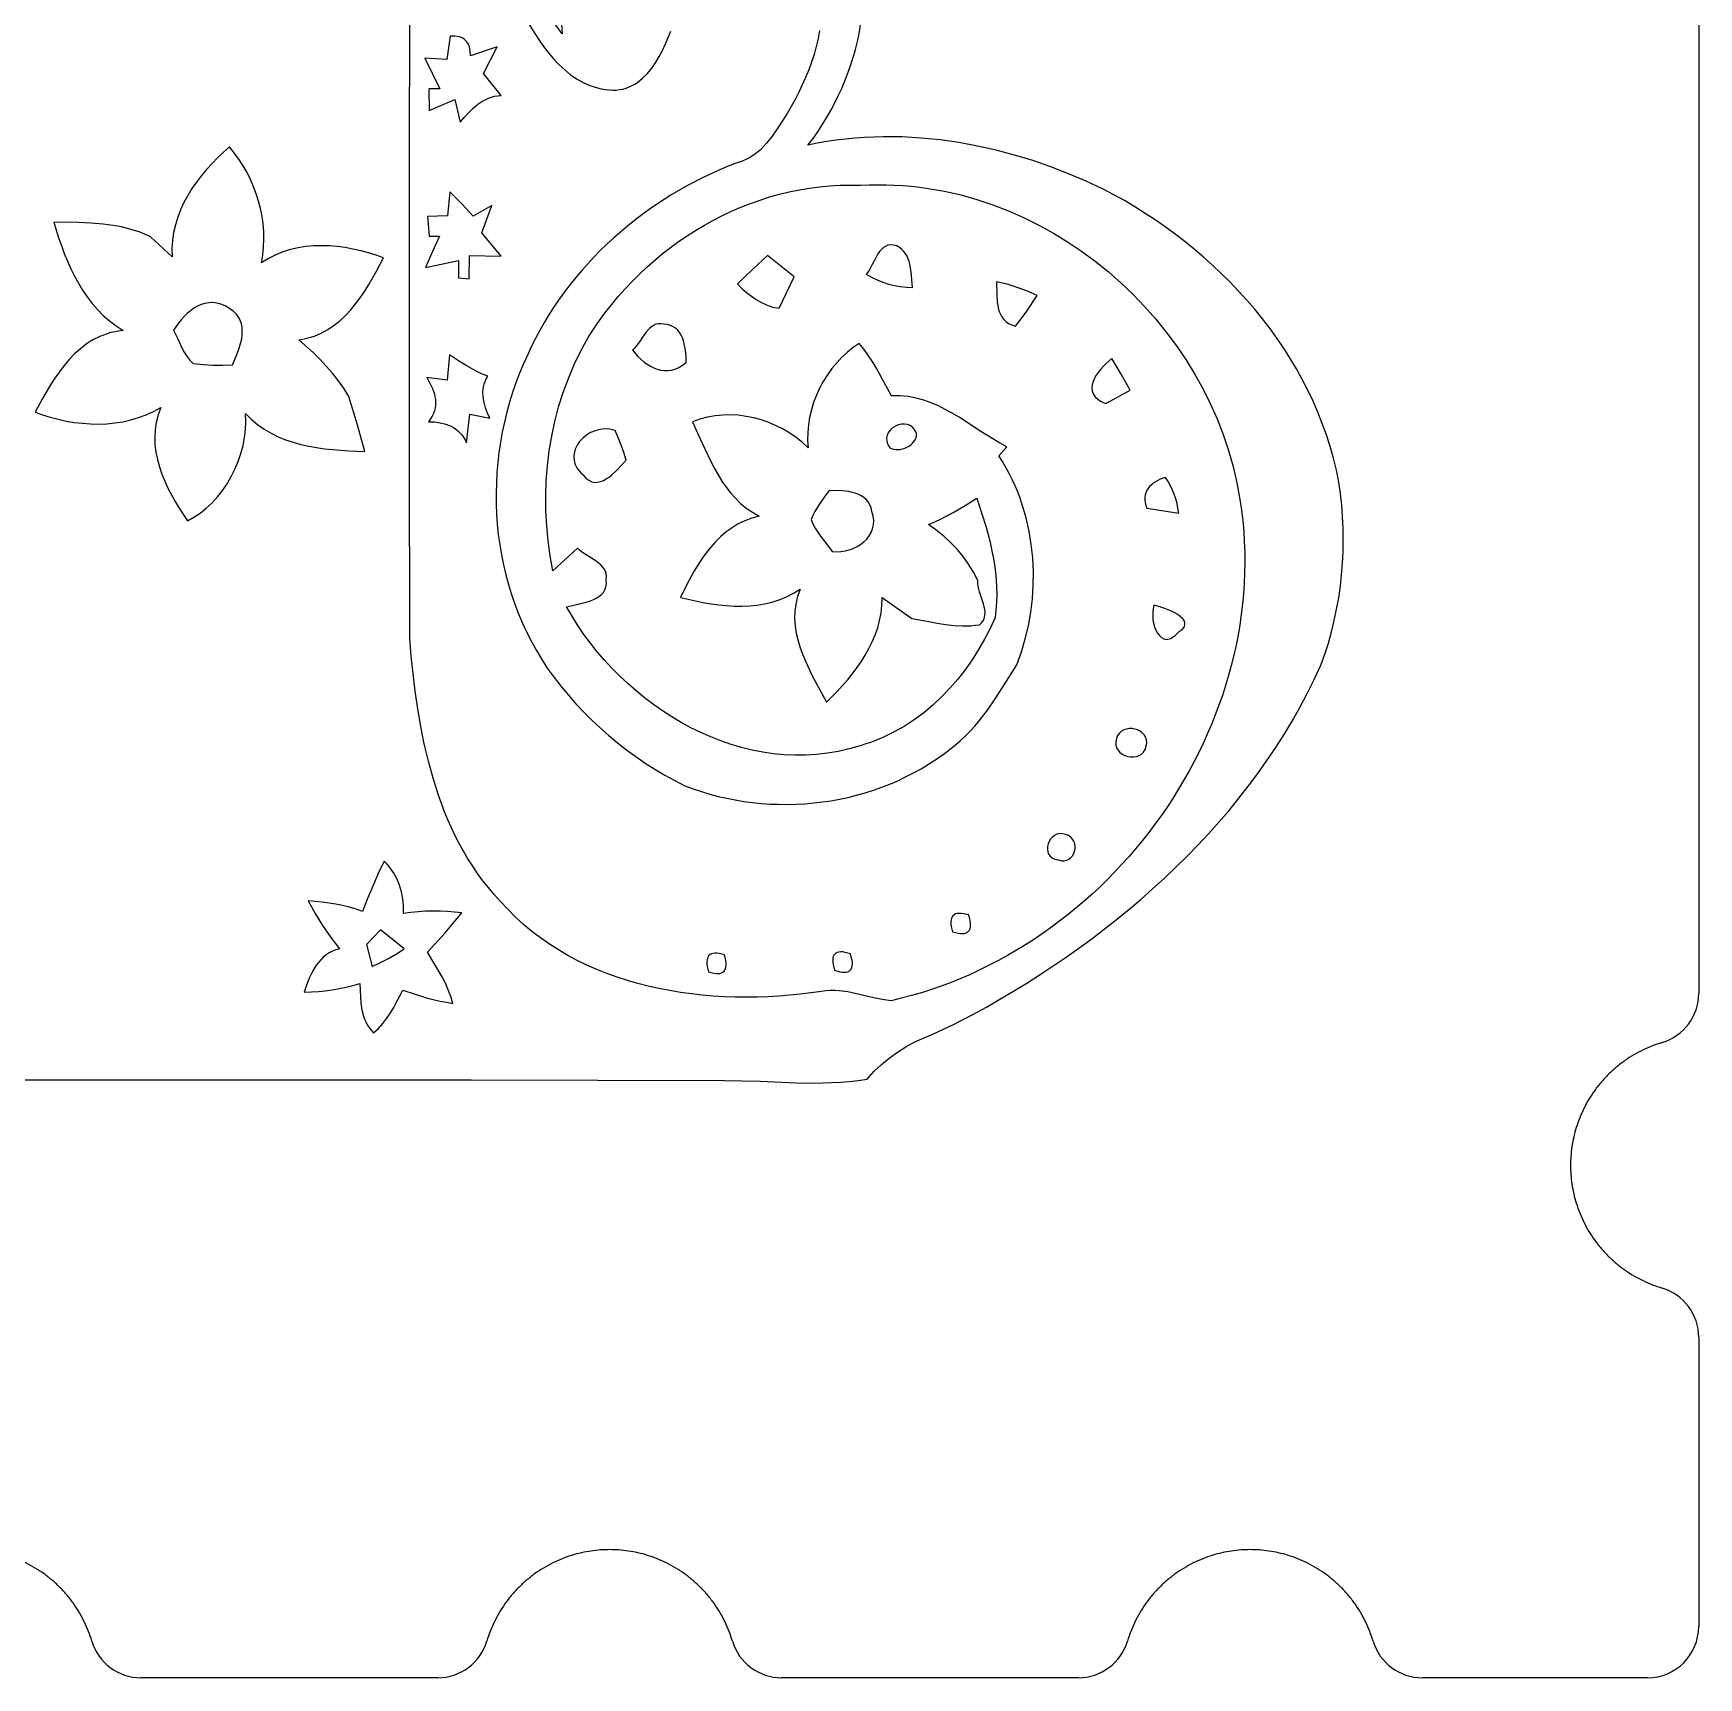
# Model space of a CAD drawing. Header units: inches. Extents: x 0.38 to 4.38, y 4.27 to 8.27.
# Drawn here: x 2.75 to 4.375, y 4.266 to 5.871 of the extents above; entities that cross this region are included whole.
import ezdxf

# ---------------------------------------------------------------- set-up
doc = ezdxf.new("R2010")
doc.units = ezdxf.units.IN
doc.header["$LTSCALE"] = 0.03937
doc.header["$MEASUREMENT"] = 0
doc.layers.add('Large', color=18, linetype='Continuous', true_color=0x000000)

msp = doc.modelspace()

# ---------------------------------------------------------------- linework, layer by layer
at = {"layer": 'Large'}
for p, q in [((3.089, 4.996, 0.22), (3.0752, 4.9819, 0.22)), ((3.1121, 4.9775, 0.22), (3.089, 4.996, 0.22)), ((3.0752, 4.9819, 0.22), (3.0808, 4.9603, 0.22)), ((3.0968, 4.9683, 0.22), (3.1045, 4.9728, 0.22)), ((3.1045, 4.9728, 0.22), (3.1121, 4.9775, 0.22)), ((3.0808, 4.9603, 0.22), (3.0889, 4.9641, 0.22)), ((3.0889, 4.9641, 0.22), (3.0968, 4.9683, 0.22))]:
    msp.add_line(p, q, dxfattribs=at)
for points in [[(3.5174, 5.8736), (3.5159, 5.8658), (3.514, 5.8581), (3.5119, 5.8504), (3.5094, 5.8429), (3.5067, 5.8354), (3.5037, 5.828), (3.5004, 5.8207), (3.497, 5.8135), (3.4934, 5.8064), (3.4856, 5.7926), (3.4761, 5.7778), (3.4711, 5.7705), (3.4656, 5.7637), (3.4627, 5.7605), (3.4596, 5.7574), (3.4564, 5.7546), (3.4529, 5.752), (3.4493, 5.7497), (3.4454, 5.7477), (3.4413, 5.746), (3.437, 5.7447), (3.4287, 5.7415), (3.4205, 5.738), (3.4044, 5.7306), (3.3886, 5.7224), (3.3732, 5.7136), (3.3583, 5.704), (3.351, 5.6989), (3.3438, 5.6937), (3.3367, 5.6883), (3.3298, 5.6827), (3.323, 5.677), (3.3163, 5.6711), (3.3098, 5.6651), (3.3034, 5.6589), (3.2972, 5.6526), (3.2912, 5.6461), (3.2853, 5.6395), (3.2796, 5.6327), (3.274, 5.6258), (3.2686, 5.6188), (3.2634, 5.6116), (3.2584, 5.6043), (3.2536, 5.5968), (3.249, 5.5892), (3.2446, 5.5816), (3.2404, 5.5737), (3.2364, 5.5658), (3.2326, 5.5577), (3.2284, 5.5486), (3.2246, 5.5394), (3.221, 5.53), (3.2177, 5.5206), (3.2148, 5.511), (3.2121, 5.5013), (3.2098, 5.4916), (3.2077, 5.4818), (3.2059, 5.4719), (3.2045, 5.462), (3.2033, 5.452), (3.2025, 5.442), (3.202, 5.432), (3.2017, 5.4219), (3.2018, 5.4119), (3.2022, 5.4019), (3.2029, 5.3919), (3.2039, 5.3819), (3.2053, 5.372), (3.2069, 5.3621), (3.2089, 5.3523), (3.2111, 5.3426), (3.2137, 5.333), (3.2167, 5.3234), (3.2199, 5.3139), (3.2235, 5.3046), (3.2274, 5.2954), (3.2316, 5.2863), (3.2361, 5.2774), (3.241, 5.2686), (3.2462, 5.26), (3.2517, 5.2515), (3.2583, 5.2425), (3.2651, 5.2337), (3.2722, 5.2251), (3.2796, 5.2167), (3.2872, 5.2086), (3.2951, 5.2007), (3.3032, 5.1931), (3.3116, 5.1857), (3.3202, 5.1786), (3.329, 5.1717), (3.338, 5.1652), (3.3472, 5.1589), (3.3567, 5.1529), (3.3663, 5.1472), (3.376, 5.1418), (3.386, 5.1368), (3.394, 5.1338), (3.4021, 5.1311), (3.4102, 5.1286), (3.4184, 5.1264), (3.4268, 5.1245), (3.4351, 5.1229), (3.4435, 5.1215), (3.452, 5.1203), (3.4605, 5.1195), (3.469, 5.1189), (3.4775, 5.1186), (3.486, 5.1185), (3.4946, 5.1187), (3.5031, 5.1192), (3.5116, 5.1199), (3.5201, 5.1209), (3.5285, 5.1221), (3.5369, 5.1236), (3.5452, 5.1254), (3.5535, 5.1275), (3.5617, 5.1298), (3.5698, 5.1324), (3.5779, 5.1352), (3.5858, 5.1383), (3.5936, 5.1416), (3.6013, 5.1453), (3.6089, 5.1492), (3.6163, 5.1533), (3.6236, 5.1577), (3.6308, 5.1624), (3.6378, 5.1673), (3.6446, 5.1725), (3.6499, 5.1766), (3.6549, 5.1809), (3.6597, 5.1854), (3.6643, 5.1901), (3.6688, 5.195), (3.673, 5.2), (3.681, 5.2105), (3.6885, 5.2214), (3.6957, 5.2325), (3.7098, 5.2548), (3.7143, 5.2673), (3.718, 5.28), (3.7211, 5.2929), (3.7234, 5.306), (3.725, 5.3192), (3.7258, 5.3325), (3.726, 5.3458), (3.7253, 5.359), (3.7239, 5.3722), (3.7218, 5.3853), (3.7188, 5.3982), (3.717, 5.4046), (3.7151, 5.4109), (3.7129, 5.4172), (3.7106, 5.4234), (3.708, 5.4295), (3.7052, 5.4355), (3.7023, 5.4414), (3.6991, 5.4473), (3.6957, 5.453), (3.6921, 5.4587), (3.6999, 5.4675), (3.693, 5.4712), (3.6863, 5.4751), (3.673, 5.4835), (3.66, 5.4921), (3.6534, 5.4963), (3.6467, 5.5003), (3.64, 5.504), (3.6332, 5.5075), (3.6261, 5.5105), (3.6189, 5.5131), (3.6115, 5.5151), (3.6038, 5.5165), (3.5958, 5.5172), (3.5875, 5.5171), (3.5804, 5.5303), (3.5731, 5.5435), (3.5692, 5.55), (3.5651, 5.5563), (3.5608, 5.5624), (3.5561, 5.5683), (3.5501, 5.5643), (3.5444, 5.5598), (3.539, 5.5548), (3.534, 5.5495), (3.5292, 5.5438), (3.5249, 5.5377), (3.5209, 5.5313), (3.5174, 5.5246), (3.5142, 5.5178), (3.5115, 5.5107), (3.5093, 5.5035), (3.5076, 5.4962), (3.5064, 5.4888), (3.5057, 5.4813), (3.5056, 5.4739), (3.5061, 5.4664), (3.5005, 5.4716), (3.4945, 5.4764), (3.4882, 5.4807), (3.4817, 5.4847), (3.4749, 5.4881), (3.4678, 5.4912), (3.4606, 5.4937), (3.4533, 5.4957), (3.4458, 5.4972), (3.4383, 5.4982), (3.4307, 5.4986), (3.4231, 5.4985), (3.4155, 5.4977), (3.408, 5.4964), (3.4006, 5.4944), (3.3934, 5.4917), (3.3993, 5.4788), (3.4053, 5.4656), (3.4115, 5.4526), (3.4148, 5.4462), (3.4184, 5.44), (3.4221, 5.4339), (3.4262, 5.4281), (3.4305, 5.4225), (3.4352, 5.4173), (3.4403, 5.4123), (3.4458, 5.4077), (3.4518, 5.4036), (3.4583, 5.3999), (3.4511, 5.3979), (3.4444, 5.3954), (3.438, 5.3922), (3.4319, 5.3885), (3.4262, 5.3844), (3.4209, 5.3798), (3.4158, 5.3749), (3.4111, 5.3696), (3.4066, 5.364), (3.4024, 5.3581), (3.3985, 5.3521), (3.3947, 5.3459), (3.3879, 5.3332), (3.3817, 5.3205), (3.3964, 5.3171), (3.4039, 5.3157), (3.4114, 5.3144), (3.4189, 5.3133), (3.4264, 5.3126), (3.434, 5.3121), (3.4415, 5.312), (3.4489, 5.3123), (3.4563, 5.313), (3.4636, 5.3142), (3.4709, 5.3159), (3.478, 5.3181), (3.485, 5.321), (3.4918, 5.3245), (3.4984, 5.3286), (3.497, 5.3249), (3.4958, 5.3213), (3.4941, 5.314), (3.4932, 5.3067), (3.493, 5.2995), (3.4935, 5.2924), (3.4946, 5.2853), (3.4963, 5.2783), (3.4984, 5.2713), (3.5009, 5.2644), (3.5038, 5.2576), (3.5102, 5.2441), (3.5172, 5.231), (3.5241, 5.2182), (3.5344, 5.2288), (3.5395, 5.2343), (3.5444, 5.2399), (3.5491, 5.2457), (3.5536, 5.2517), (3.5579, 5.2578), (3.5618, 5.2641), (3.5655, 5.2706), (3.5687, 5.2772), (3.5716, 5.284), (3.574, 5.2909), (3.5759, 5.298), (3.5773, 5.3053), (3.5782, 5.3128), (3.5784, 5.3204), (3.6074, 5.3), (3.6238, 5.297), (3.632, 5.2955), (3.6402, 5.2942), (3.6485, 5.2932), (3.6567, 5.2927), (3.665, 5.2929), (3.6692, 5.2933), (3.6733, 5.2939), (3.6756, 5.2961), (3.6772, 5.2984), (3.6782, 5.3009), (3.6787, 5.3035), (3.6788, 5.3061), (3.6785, 5.3088), (3.6772, 5.3144), (3.6753, 5.3201), (3.6734, 5.3259), (3.6726, 5.3287), (3.672, 5.3315), (3.6717, 5.3342), (3.6717, 5.3369), (3.6674, 5.3451), (3.6626, 5.353), (3.6573, 5.3605), (3.6515, 5.3675), (3.6452, 5.3742), (3.6384, 5.3804), (3.6312, 5.3862), (3.6236, 5.3915), (3.6298, 5.3942), (3.6358, 5.3971), (3.6477, 5.4034), (3.6592, 5.4101), (3.6706, 5.4172), (3.6754, 5.4032), (3.6798, 5.3889), (3.6836, 5.3745), (3.6852, 5.3672), (3.6867, 5.3599), (3.6879, 5.3526), (3.6889, 5.3452), (3.6896, 5.3378), (3.69, 5.3304), (3.6901, 5.323), (3.6899, 5.3156), (3.6894, 5.3082), (3.6885, 5.3008), (3.6836, 5.2902), (3.6782, 5.2798), (3.6724, 5.2696), (3.6661, 5.2597), (3.6593, 5.25), (3.6521, 5.2408), (3.6445, 5.2319), (3.6364, 5.2234), (3.6279, 5.2154), (3.6189, 5.2079), (3.6095, 5.201), (3.5998, 5.1946), (3.5896, 5.1889), (3.579, 5.1838), (3.5681, 5.1794), (3.5625, 5.1775), (3.5568, 5.1758), (3.5462, 5.1727), (3.5356, 5.1703), (3.525, 5.1684), (3.5144, 5.1672), (3.5038, 5.1666), (3.4932, 5.1665), (3.4827, 5.167), (3.4722, 5.168), (3.4618, 5.1695), (3.4515, 5.1715), (3.4412, 5.174), (3.4311, 5.177), (3.421, 5.1804), (3.4111, 5.1843), (3.4014, 5.1886), (3.3918, 5.1933), (3.3824, 5.1984), (3.3731, 5.2039), (3.3641, 5.2097), (3.3552, 5.2159), (3.3466, 5.2224), (3.3383, 5.2293), (3.3301, 5.2364), (3.3223, 5.2438), (3.3147, 5.2514), (3.3074, 5.2594), (3.3004, 5.2675), (3.2937, 5.2759), (3.2874, 5.2844), (3.2814, 5.2932), (3.2758, 5.3021), (3.2705, 5.3112), (3.2762, 5.3127), (3.2828, 5.3142), (3.2896, 5.316), (3.293, 5.317), (3.2962, 5.3182), (3.2992, 5.3197), (3.302, 5.3213), (3.3044, 5.3232), (3.3064, 5.3254), (3.3079, 5.328), (3.3089, 5.3309), (3.3093, 5.3342), (3.309, 5.338), (3.3093, 5.341), (3.309, 5.3437), (3.3083, 5.3461), (3.3071, 5.3484), (3.3056, 5.3504), (3.3038, 5.3524), (3.2995, 5.3558), (3.2947, 5.3589), (3.2897, 5.3619), (3.285, 5.365), (3.283, 5.3667), (3.2811, 5.3685), (3.2571, 5.3465), (3.2545, 5.361), (3.2525, 5.3756), (3.2512, 5.3903), (3.2504, 5.405), (3.2503, 5.4197), (3.2507, 5.4344), (3.2518, 5.449), (3.2536, 5.4635), (3.256, 5.478), (3.259, 5.4923), (3.2627, 5.5065), (3.2671, 5.5205), (3.2722, 5.5342), (3.2779, 5.5478), (3.2843, 5.561), (3.2915, 5.574), (3.2969, 5.5824), (3.3025, 5.5906), (3.3084, 5.5987), (3.3146, 5.6065), (3.3209, 5.6142), (3.3276, 5.6217), (3.3344, 5.6289), (3.3415, 5.636), (3.3488, 5.6428), (3.3562, 5.6494), (3.3639, 5.6558), (3.3718, 5.6619), (3.3798, 5.6678), (3.388, 5.6734), (3.3964, 5.6787), (3.405, 5.6838), (3.4137, 5.6886), (3.4225, 5.6932), (3.4315, 5.6974), (3.4406, 5.7013), (3.4498, 5.7049), (3.4592, 5.7083), (3.4686, 5.7113), (3.4782, 5.7139), (3.4878, 5.7163), (3.4976, 5.7183), (3.5074, 5.7199), (3.5173, 5.7212), (3.5272, 5.7221), (3.5372, 5.7227), (3.5473, 5.7229), (3.5574, 5.7227), (3.5657, 5.723), (3.574, 5.7232), (3.5822, 5.7231), (3.5905, 5.7229), (3.5987, 5.7224), (3.6069, 5.7217), (3.615, 5.7208), (3.6231, 5.7196), (3.6392, 5.7168), (3.6551, 5.7132), (3.6708, 5.7088), (3.6863, 5.7036), (3.7015, 5.6977), (3.7164, 5.6912), (3.7311, 5.6839), (3.7454, 5.676), (3.7593, 5.6675), (3.7729, 5.6584), (3.7861, 5.6486), (3.7989, 5.6384), (3.8112, 5.6275), (3.8231, 5.6162), (3.8344, 5.6044), (3.8453, 5.5921), (3.8556, 5.5793), (3.8654, 5.5661), (3.8746, 5.5526), (3.8832, 5.5386), (3.8912, 5.5243), (3.8985, 5.5096), (3.9051, 5.4947), (3.9111, 5.4795), (3.9163, 5.4639), (3.9208, 5.4482), (3.9245, 5.4322), (3.9274, 5.4161), (3.9289, 5.4058), (3.9301, 5.3956), (3.9311, 5.3853), (3.9317, 5.3751), (3.9321, 5.3648), (3.9322, 5.3546), (3.932, 5.3444), (3.9316, 5.3342), (3.9309, 5.3241), (3.93, 5.314), (3.9287, 5.3039), (3.9273, 5.2938), (3.9256, 5.2838), (3.9236, 5.2739), (3.9215, 5.264), (3.919, 5.2541), (3.9164, 5.2443), (3.9135, 5.2346), (3.9103, 5.2249), (3.907, 5.2154), (3.9034, 5.2058), (3.8996, 5.1964), (3.8956, 5.1871), (3.8914, 5.1778), (3.887, 5.1686), (3.8824, 5.1596), (3.8775, 5.1506), (3.8725, 5.1417), (3.8673, 5.133), (3.8619, 5.1243), (3.8563, 5.1158), (3.8505, 5.1074), (3.8445, 5.0991), (3.8384, 5.091), (3.832, 5.083), (3.8255, 5.0751), (3.8189, 5.0674), (3.812, 5.0598), (3.805, 5.0523), (3.7979, 5.045), (3.7906, 5.0379), (3.7831, 5.0309), (3.7755, 5.0241), (3.7677, 5.0175), (3.7598, 5.0111), (3.7518, 5.0048), (3.7436, 4.9987), (3.7353, 4.9928), (3.7269, 4.987), (3.7183, 4.9815), (3.7096, 4.9762), (3.7008, 4.9711), (3.6919, 4.9662), (3.6829, 4.9615), (3.6737, 4.957), (3.6645, 4.9527), (3.6551, 4.9486), (3.6457, 4.9448), (3.6361, 4.9412), (3.6265, 4.9379), (3.6167, 4.9348), (3.6069, 4.9319), (3.597, 4.9293), (3.587, 4.9269), (3.5785, 4.928), (3.5701, 4.9297), (3.5534, 4.9338), (3.545, 4.9356), (3.5365, 4.9367), (3.5322, 4.937), (3.5279, 4.937), (3.5235, 4.9367), (3.5191, 4.936), (3.5089, 4.9346), (3.4985, 4.9333), (3.488, 4.9323), (3.4775, 4.9315), (3.4669, 4.9309), (3.4563, 4.9305), (3.4456, 4.9304), (3.4349, 4.9305), (3.4242, 4.9309), (3.4135, 4.9315), (3.4029, 4.9324), (3.3922, 4.9336), (3.3816, 4.935), (3.3711, 4.9368), (3.3606, 4.9388), (3.3502, 4.9411), (3.3399, 4.9437), (3.3298, 4.9467), (3.3197, 4.9499), (3.3098, 4.9535), (3.3, 4.9574), (3.2904, 4.9617), (3.2809, 4.9662), (3.2717, 4.9712), (3.2626, 4.9765), (3.2538, 4.9822), (3.2451, 4.9882), (3.2367, 4.9946), (3.2286, 5.0014), (3.2207, 5.0086), (3.2131, 5.0162), (3.2058, 5.0241), (3.1999, 5.0306), (3.1942, 5.0373), (3.1889, 5.0441), (3.1837, 5.051), (3.1789, 5.0581), (3.1743, 5.0654), (3.1699, 5.0728), (3.1658, 5.0803), (3.1619, 5.0879), (3.1582, 5.0956), (3.1547, 5.1034), (3.1514, 5.1114), (3.1455, 5.1275), (3.1402, 5.144), (3.1357, 5.1607), (3.1317, 5.1776), (3.1283, 5.1947), (3.1254, 5.2118), (3.1229, 5.229), (3.1208, 5.2462), (3.119, 5.2633), (3.1174, 5.2803), (3.1171, 5.4598), (3.1171, 5.6394), (3.1174, 5.9985)], [(3.2314, 5.8837), (3.2394, 5.8707), (3.2437, 5.8643), (3.2481, 5.858), (3.2528, 5.852), (3.2577, 5.8461), (3.2629, 5.8406), (3.2683, 5.8355), (3.2741, 5.8308), (3.2801, 5.8266), (3.2866, 5.823), (3.2933, 5.82), (3.3005, 5.8177), (3.3043, 5.8168), (3.3081, 5.8161), (3.3119, 5.8157), (3.3155, 5.8155), (3.3189, 5.8156), (3.3223, 5.816), (3.3255, 5.8166), (3.3286, 5.8175), (3.3315, 5.8186), (3.3344, 5.8199), (3.3371, 5.8214), (3.3398, 5.8231), (3.3447, 5.8271), (3.3493, 5.8317), (3.3535, 5.8368), (3.3573, 5.8423), (3.3609, 5.8482), (3.3641, 5.8543), (3.3671, 5.8606), (3.3723, 5.8732)], [(3.2651, 5.8844), (3.2662, 5.8704), (3.2571, 5.8831)], [(2.6838, 4.8497), (2.9307, 4.8499), (3.1775, 4.8497), (3.4244, 4.8491), (3.4418, 4.8489), (3.4592, 4.8483), (3.4941, 4.8469), (3.5116, 4.8466), (3.529, 4.847), (3.5376, 4.8475), (3.5463, 4.8482), (3.5549, 4.8492), (3.5636, 4.8505), (3.5704, 4.8579), (3.5776, 4.8647), (3.5852, 4.871), (3.5932, 4.8768), (3.6016, 4.882), (3.6103, 4.8867), (3.6193, 4.8909), (3.6286, 4.8946), (3.6479, 4.9039), (3.6668, 4.9134), (3.6801, 4.9208), (3.6933, 4.9284), (3.7064, 4.9362), (3.7195, 4.9442), (3.7324, 4.9525), (3.7452, 4.9609), (3.7578, 4.9696), (3.7704, 4.9784), (3.7828, 4.9875), (3.795, 4.9968), (3.8071, 5.0062), (3.819, 5.0159), (3.8307, 5.0258), (3.8422, 5.036), (3.8535, 5.0463), (3.8647, 5.0568), (3.8756, 5.0676), (3.8862, 5.0786), (3.8967, 5.0897), (3.9068, 5.1011), (3.9168, 5.1127), (3.9264, 5.1245), (3.9358, 5.1366), (3.9449, 5.1488), (3.9537, 5.1613), (3.9623, 5.1739), (3.9705, 5.1868), (3.9783, 5.1999), (3.9859, 5.2132), (3.9931, 5.2268), (4, 5.2405), (4.0065, 5.2545), (4.0102, 5.2652), (4.0137, 5.276), (4.0167, 5.287), (4.0194, 5.298), (4.0218, 5.3091), (4.0238, 5.3202), (4.0254, 5.3314), (4.0266, 5.3426), (4.0275, 5.3539), (4.0281, 5.3652), (4.0283, 5.3765), (4.0281, 5.3879), (4.0276, 5.3992), (4.0267, 5.4105), (4.0255, 5.4218), (4.0239, 5.433), (4.0215, 5.4448), (4.0187, 5.4564), (4.0154, 5.4678), (4.0118, 5.4791), (4.0078, 5.4903), (4.0035, 5.5013), (3.9988, 5.5121), (3.9937, 5.5228), (3.9883, 5.5333), (3.9826, 5.5436), (3.9765, 5.5537), (3.9702, 5.5637), (3.9635, 5.5735), (3.9566, 5.5831), (3.9493, 5.5925), (3.9419, 5.6017), (3.9341, 5.6107), (3.9261, 5.6195), (3.9179, 5.628), (3.9095, 5.6364), (3.9008, 5.6446), (3.8919, 5.6525), (3.8828, 5.6602), (3.8736, 5.6677), (3.8641, 5.675), (3.8545, 5.682), (3.8448, 5.6888), (3.8349, 5.6953), (3.8248, 5.7016), (3.8147, 5.7077), (3.8044, 5.7135), (3.794, 5.719), (3.7773, 5.7268), (3.7602, 5.734), (3.7429, 5.7406), (3.7254, 5.7467), (3.7076, 5.7521), (3.6897, 5.7568), (3.6715, 5.7609), (3.6533, 5.7643), (3.6349, 5.7669), (3.6165, 5.7687), (3.598, 5.7698), (3.5888, 5.77), (3.5796, 5.77), (3.5703, 5.7697), (3.5611, 5.7693), (3.5519, 5.7686), (3.5426, 5.7677), (3.5335, 5.7666), (3.5243, 5.7653), (3.5151, 5.7637), (3.506, 5.7618), (3.5109, 5.7683), (3.5155, 5.7749), (3.52, 5.7816), (3.5242, 5.7885), (3.5282, 5.7955), (3.532, 5.8026), (3.5356, 5.8098), (3.5389, 5.8172), (3.5421, 5.8246), (3.545, 5.8321), (3.5476, 5.8397), (3.5501, 5.8474), (3.5523, 5.8552), (3.5542, 5.863), (3.5559, 5.8709), (3.5574, 5.8788)]]:
    msp.add_lwpolyline(points, dxfattribs=at)
for points in [[(3.1766, 5.8489), (3.1765, 5.8537), (3.1757, 5.8579), (3.175, 5.8597), (3.1742, 5.8613), (3.1732, 5.8628), (3.172, 5.8641), (3.1707, 5.8652), (3.1692, 5.8661), (3.1676, 5.8669), (3.1657, 5.8675), (3.1616, 5.8682), (3.1568, 5.8681), (3.1536, 5.8454), (3.1322, 5.8467), (3.1469, 5.8168), (3.1362, 5.8168), (3.1363, 5.7955), (3.1616, 5.8063), (3.1666, 5.7842), (3.1706, 5.7889), (3.1748, 5.7935), (3.1792, 5.7978), (3.1839, 5.8017), (3.1889, 5.805), (3.1916, 5.8064), (3.1944, 5.8077), (3.1973, 5.8087), (3.2003, 5.8095), (3.2035, 5.81), (3.2068, 5.8103), (3.1894, 5.8316), (3.2028, 5.8578)], [(2.9416, 5.7603), (2.9358, 5.7551), (2.9301, 5.7497), (2.9246, 5.744), (2.9193, 5.7382), (2.9143, 5.7321), (2.9095, 5.7258), (2.905, 5.7194), (2.9009, 5.7127), (2.8972, 5.7059), (2.8939, 5.6988), (2.8911, 5.6916), (2.8888, 5.6842), (2.8871, 5.6766), (2.886, 5.6689), (2.8855, 5.6609), (2.8856, 5.6528), (2.8647, 5.6725), (2.8591, 5.675), (2.8535, 5.6772), (2.8478, 5.679), (2.842, 5.6806), (2.8362, 5.682), (2.8303, 5.6831), (2.8183, 5.6847), (2.8063, 5.6857), (2.7942, 5.6862), (2.7701, 5.6867), (2.7749, 5.6714), (2.7776, 5.6638), (2.7804, 5.6562), (2.7835, 5.6487), (2.7868, 5.6413), (2.7903, 5.6341), (2.7942, 5.6271), (2.7983, 5.6203), (2.8028, 5.6137), (2.8076, 5.6074), (2.8128, 5.6013), (2.8184, 5.5957), (2.8244, 5.5903), (2.8309, 5.5854), (2.8379, 5.5809), (2.8337, 5.5804), (2.8298, 5.5798), (2.8259, 5.5789), (2.8222, 5.5778), (2.815, 5.5751), (2.8083, 5.5718), (2.802, 5.5678), (2.7961, 5.5632), (2.7905, 5.5582), (2.7853, 5.5527), (2.7804, 5.5469), (2.7757, 5.5407), (2.7713, 5.5344), (2.7671, 5.5278), (2.7592, 5.5145), (2.7519, 5.5012), (2.7593, 5.4986), (2.7668, 5.4963), (2.7745, 5.4943), (2.7823, 5.4926), (2.7901, 5.4913), (2.7981, 5.4904), (2.8061, 5.4898), (2.8141, 5.4897), (2.822, 5.49), (2.8299, 5.4908), (2.8377, 5.492), (2.8455, 5.4937), (2.853, 5.496), (2.8604, 5.4987), (2.8676, 5.502), (2.8745, 5.5059), (2.8719, 5.4986), (2.8701, 5.4913), (2.869, 5.484), (2.8687, 5.4768), (2.8689, 5.4695), (2.8698, 5.4623), (2.8713, 5.4551), (2.8732, 5.448), (2.8756, 5.4409), (2.8784, 5.434), (2.8815, 5.4272), (2.8849, 5.4205), (2.8886, 5.414), (2.8924, 5.4076), (2.9005, 5.3953), (2.9069, 5.3987), (2.9131, 5.4028), (2.919, 5.4076), (2.9246, 5.4129), (2.9299, 5.4186), (2.9348, 5.4249), (2.9393, 5.4315), (2.9433, 5.4385), (2.9469, 5.4458), (2.9501, 5.4532), (2.9527, 5.4609), (2.9548, 5.4687), (2.9563, 5.4765), (2.9572, 5.4844), (2.9575, 5.4922), (2.9572, 5.4999), (2.963, 5.4942), (2.9691, 5.4891), (2.9756, 5.4846), (2.9823, 5.4807), (2.9892, 5.4773), (2.9964, 5.4744), (3.0037, 5.4719), (3.0112, 5.4698), (3.0189, 5.4681), (3.0266, 5.4667), (3.0344, 5.4656), (3.0423, 5.4647), (3.0581, 5.4635), (3.0738, 5.4628), (3.0661, 5.4899), (3.058, 5.5167), (3.0531, 5.5247), (3.0478, 5.5322), (3.0421, 5.5394), (3.036, 5.5463), (3.0297, 5.553), (3.0231, 5.5595), (3.0094, 5.5719), (3.0133, 5.5725), (3.0171, 5.5734), (3.0244, 5.5756), (3.0312, 5.5785), (3.0377, 5.582), (3.0438, 5.5861), (3.0495, 5.5907), (3.0548, 5.5957), (3.0599, 5.6012), (3.0647, 5.607), (3.0692, 5.613), (3.0735, 5.6193), (3.0775, 5.6258), (3.085, 5.6389), (3.092, 5.6519), (3.0847, 5.6544), (3.0772, 5.6567), (3.0697, 5.6587), (3.0621, 5.6604), (3.0545, 5.6618), (3.0468, 5.6628), (3.0391, 5.6635), (3.0314, 5.6637), (3.0237, 5.6635), (3.0161, 5.6628), (3.0085, 5.6616), (3.0011, 5.6599), (2.9938, 5.6576), (2.9867, 5.6547), (2.9797, 5.6512), (2.9729, 5.647), (2.9741, 5.6547), (2.9749, 5.6623), (2.9752, 5.67), (2.975, 5.6775), (2.9744, 5.6851), (2.9734, 5.6925), (2.9719, 5.6999), (2.97, 5.7071), (2.9678, 5.7143), (2.9651, 5.7213), (2.9621, 5.7282), (2.9587, 5.735), (2.9549, 5.7416), (2.9508, 5.748), (2.9463, 5.7543)], [(3.1795, 5.6925), (3.1682, 5.7045), (3.1566, 5.7162), (3.1544, 5.6929), (3.1349, 5.6922), (3.1363, 5.6731), (3.1464, 5.6731), (3.1396, 5.6579), (3.133, 5.6425), (3.165, 5.6493), (3.1649, 5.6325), (3.1753, 5.6313), (3.1758, 5.6541), (3.2066, 5.6535), (3.1878, 5.6762), (3.1977, 5.703)], [(3.5927, 5.6637), (3.5895, 5.6644), (3.5866, 5.6645), (3.584, 5.6641), (3.5817, 5.6631), (3.5796, 5.6618), (3.5776, 5.66), (3.5759, 5.658), (3.5743, 5.6557), (3.5714, 5.6506), (3.5687, 5.6453), (3.5659, 5.6402), (3.5644, 5.6379), (3.5628, 5.6358), (3.5681, 5.6329), (3.5735, 5.6304), (3.5789, 5.6281), (3.5846, 5.6263), (3.5903, 5.6248), (3.5961, 5.6238), (3.602, 5.6232), (3.608, 5.623), (3.6071, 5.6345), (3.6065, 5.6402), (3.6055, 5.6457), (3.6047, 5.6484), (3.6038, 5.651), (3.6027, 5.6535), (3.6013, 5.6558), (3.5996, 5.658), (3.5977, 5.6601), (3.5954, 5.662)], [(3.4666, 5.6542), (3.4518, 5.6405), (3.4373, 5.6264), (3.4416, 5.6221), (3.4461, 5.6181), (3.4508, 5.6144), (3.4556, 5.6111), (3.4608, 5.6082), (3.4661, 5.6058), (3.4718, 5.6039), (3.4778, 5.6026), (3.4925, 5.6333)], [(3.7297, 5.6151), (3.7201, 5.6193), (3.7102, 5.623), (3.7002, 5.6261), (3.69, 5.6286), (3.6902, 5.6154), (3.6906, 5.6088), (3.6911, 5.6056), (3.6917, 5.6026), (3.6926, 5.5996), (3.6937, 5.5968), (3.6951, 5.5942), (3.6969, 5.5919), (3.6991, 5.5898), (3.7017, 5.5879), (3.7048, 5.5864), (3.7084, 5.5852), (3.7141, 5.5925), (3.7194, 5.5999)], [(2.9415, 5.6025), (2.9374, 5.6049), (2.9333, 5.6067), (2.9293, 5.6078), (2.9253, 5.6082), (2.9215, 5.6081), (2.9177, 5.6074), (2.914, 5.6062), (2.9104, 5.6046), (2.9069, 5.6026), (2.9036, 5.6002), (2.9004, 5.5976), (2.8973, 5.5946), (2.8945, 5.5915), (2.8918, 5.5882), (2.8871, 5.5814), (2.8912, 5.5728), (2.8952, 5.564), (2.8974, 5.5598), (2.8999, 5.5558), (2.9029, 5.5521), (2.9063, 5.5487), (2.9158, 5.5477), (2.9254, 5.5471), (2.935, 5.547), (2.9446, 5.5474), (2.9476, 5.5543), (2.9504, 5.5617), (2.9527, 5.5692), (2.9535, 5.573), (2.954, 5.5768), (2.9541, 5.5804), (2.9539, 5.5841), (2.9532, 5.5876), (2.9521, 5.5909), (2.9504, 5.5941), (2.9481, 5.5971), (2.9451, 5.5999)], [(3.3872, 5.5499), (3.3871, 5.5557), (3.3865, 5.5619), (3.3853, 5.5681), (3.3845, 5.571), (3.3835, 5.5739), (3.3822, 5.5765), (3.3807, 5.579), (3.379, 5.5812), (3.3769, 5.5831), (3.3746, 5.5847), (3.3719, 5.586), (3.3689, 5.5868), (3.3655, 5.5871), (3.3626, 5.5876), (3.36, 5.5875), (3.3576, 5.587), (3.3554, 5.586), (3.3533, 5.5847), (3.3514, 5.583), (3.3479, 5.5791), (3.3446, 5.5745), (3.3415, 5.5698), (3.3382, 5.5655), (3.3365, 5.5635), (3.3347, 5.5618), (3.3401, 5.5557), (3.343, 5.553), (3.346, 5.5504), (3.3491, 5.5481), (3.3523, 5.5461), (3.3555, 5.5445), (3.3589, 5.5432), (3.3623, 5.5423), (3.3657, 5.5418), (3.3692, 5.5418), (3.3728, 5.5423), (3.3764, 5.5433), (3.38, 5.5449), (3.3836, 5.5471)], [(3.1935, 5.5365), (3.1885, 5.5385), (3.1837, 5.5407), (3.1743, 5.5458), (3.1652, 5.5514), (3.1563, 5.5573), (3.1539, 5.5325), (3.1342, 5.5351), (3.1372, 5.5297), (3.1397, 5.5243), (3.1415, 5.5189), (3.1421, 5.5162), (3.1425, 5.5135), (3.1427, 5.5108), (3.1426, 5.508), (3.1422, 5.5053), (3.1416, 5.5026), (3.1406, 5.5), (3.1393, 5.4973), (3.1377, 5.4947), (3.1357, 5.492), (3.1416, 5.4917), (3.1473, 5.4909), (3.1527, 5.4895), (3.1578, 5.4875), (3.1602, 5.4862), (3.1624, 5.4848), (3.1645, 5.4831), (3.1665, 5.4812), (3.1683, 5.4791), (3.17, 5.4768), (3.1715, 5.4742), (3.1729, 5.4713), (3.1761, 5.4992), (3.1956, 5.4953), (3.1933, 5.5004), (3.1914, 5.5055), (3.19, 5.5107), (3.1891, 5.5159), (3.1889, 5.521), (3.189, 5.5236), (3.1894, 5.5262), (3.1901, 5.5288), (3.1909, 5.5313), (3.1921, 5.5339)], [(3.8026, 5.5535), (3.797, 5.5488), (3.7943, 5.5462), (3.7917, 5.5434), (3.7893, 5.5404), (3.7872, 5.5374), (3.7854, 5.5343), (3.7841, 5.5311), (3.7832, 5.528), (3.7829, 5.525), (3.7833, 5.522), (3.7843, 5.5191), (3.7861, 5.5164), (3.7887, 5.5139), (3.7922, 5.5116), (3.7967, 5.5096), (3.8204, 5.5226), (3.8117, 5.5382)], [(3.3178, 5.4835), (3.3153, 5.4842), (3.3128, 5.4846), (3.3078, 5.4849), (3.303, 5.4844), (3.2983, 5.4832), (3.2939, 5.4813), (3.2899, 5.4789), (3.2863, 5.476), (3.2832, 5.4727), (3.2807, 5.469), (3.2789, 5.4651), (3.2778, 5.4609), (3.2776, 5.4588), (3.2776, 5.4567), (3.2778, 5.4546), (3.2783, 5.4524), (3.279, 5.4503), (3.2799, 5.4481), (3.2812, 5.446), (3.2827, 5.444), (3.2845, 5.442), (3.2866, 5.44), (3.2894, 5.437), (3.2922, 5.4348), (3.295, 5.4334), (3.2979, 5.4328), (3.3008, 5.4329), (3.3036, 5.4335), (3.3064, 5.4346), (3.3092, 5.4361), (3.3119, 5.438), (3.3146, 5.4402), (3.3197, 5.445), (3.3244, 5.45), (3.3285, 5.4545), (3.3262, 5.4619), (3.3237, 5.4692), (3.3209, 5.4764)], [(3.6119, 5.4804), (3.6112, 5.4822), (3.6104, 5.4838), (3.6083, 5.4864), (3.6058, 5.4882), (3.603, 5.4893), (3.6001, 5.4897), (3.5971, 5.4896), (3.5941, 5.4889), (3.5913, 5.4877), (3.5886, 5.486), (3.5864, 5.484), (3.5846, 5.4816), (3.5833, 5.4789), (3.5827, 5.4761), (3.5828, 5.473), (3.5832, 5.4715), (3.5838, 5.4699), (3.5847, 5.4683), (3.5858, 5.4666), (3.5876, 5.4658), (3.5896, 5.4652), (3.5917, 5.4648), (3.5939, 5.4648), (3.5961, 5.465), (3.5983, 5.4655), (3.6005, 5.4662), (3.6026, 5.4671), (3.6046, 5.4682), (3.6064, 5.4695), (3.608, 5.4709), (3.6094, 5.4726), (3.6105, 5.4743), (3.6114, 5.4763), (3.6118, 5.4783)], [(3.8677, 5.4028), (3.867, 5.4075), (3.8661, 5.4121), (3.8649, 5.4167), (3.8634, 5.4211), (3.8617, 5.4253), (3.8597, 5.4295), (3.8574, 5.4335), (3.8548, 5.4374), (3.8497, 5.4358), (3.8472, 5.4347), (3.845, 5.4334), (3.8429, 5.432), (3.841, 5.4304), (3.8392, 5.4287), (3.8378, 5.4269), (3.8365, 5.4249), (3.8356, 5.4227), (3.8349, 5.4205), (3.8346, 5.4181), (3.8345, 5.4156), (3.8349, 5.413), (3.8356, 5.4103), (3.8366, 5.4075)], [(3.5684, 5.4044), (3.5675, 5.4079), (3.5663, 5.411), (3.5646, 5.4137), (3.5627, 5.4161), (3.5604, 5.418), (3.5579, 5.4197), (3.5551, 5.4211), (3.5522, 5.4222), (3.5491, 5.423), (3.5459, 5.4237), (3.5394, 5.4245), (3.5266, 5.425), (3.5218, 5.4182), (3.517, 5.4113), (3.5126, 5.4042), (3.5107, 5.4005), (3.509, 5.3966), (3.5108, 5.3923), (3.513, 5.3882), (3.5156, 5.3842), (3.5183, 5.3804), (3.5241, 5.3729), (3.5297, 5.3654), (3.5339, 5.3651), (3.5381, 5.3653), (3.5422, 5.3659), (3.5463, 5.3669), (3.5502, 5.3683), (3.5539, 5.3701), (3.5574, 5.3722), (3.5605, 5.3747), (3.5633, 5.3774), (3.5657, 5.3805), (3.5676, 5.3839), (3.569, 5.3875), (3.5699, 5.3914), (3.5701, 5.3955), (3.5696, 5.3999)], [(3.868, 5.2871), (3.871, 5.2893), (3.8729, 5.2915), (3.8734, 5.2926), (3.8738, 5.2937), (3.8738, 5.2948), (3.8737, 5.2958), (3.8729, 5.2979), (3.8713, 5.3), (3.8692, 5.3019), (3.8667, 5.3038), (3.8638, 5.3055), (3.8606, 5.3071), (3.8542, 5.3098), (3.8482, 5.3118), (3.8435, 5.3129), (3.8428, 5.3097), (3.8424, 5.3062), (3.8423, 5.3026), (3.8426, 5.2989), (3.8432, 5.2953), (3.8442, 5.2918), (3.8454, 5.2886), (3.847, 5.2857), (3.8488, 5.2833), (3.8508, 5.2814), (3.8532, 5.2801), (3.8544, 5.2798), (3.8557, 5.2796), (3.8571, 5.2797), (3.8585, 5.28), (3.8599, 5.2805), (3.8614, 5.2813), (3.8646, 5.2836)], [(3.8361, 5.1754), (3.8365, 5.1785), (3.8362, 5.1814), (3.8353, 5.1841), (3.8339, 5.1863), (3.8321, 5.1883), (3.83, 5.1899), (3.8276, 5.1912), (3.8249, 5.192), (3.8222, 5.1925), (3.8195, 5.1925), (3.8168, 5.1921), (3.8142, 5.1912), (3.8119, 5.1899), (3.8098, 5.188), (3.8081, 5.1857), (3.8069, 5.1828), (3.8062, 5.1795), (3.8064, 5.1765), (3.8071, 5.1738), (3.8085, 5.1714), (3.8104, 5.1693), (3.8126, 5.1676), (3.8151, 5.1663), (3.8179, 5.1653), (3.8207, 5.1648), (3.8236, 5.1648), (3.8264, 5.1652), (3.829, 5.1661), (3.8314, 5.1676), (3.8334, 5.1696), (3.835, 5.1722)], [(3.7573, 5.0892), (3.7543, 5.0899), (3.7515, 5.09), (3.7488, 5.0894), (3.7465, 5.0882), (3.7444, 5.0866), (3.7427, 5.0846), (3.7413, 5.0824), (3.7403, 5.0799), (3.7397, 5.0774), (3.7396, 5.0748), (3.7399, 5.0723), (3.7408, 5.07), (3.7422, 5.068), (3.7443, 5.0663), (3.7469, 5.065), (3.7502, 5.0643), (3.7532, 5.0636), (3.7559, 5.0635), (3.7584, 5.064), (3.7606, 5.0651), (3.7625, 5.0666), (3.7641, 5.0684), (3.7653, 5.0705), (3.7661, 5.0728), (3.7666, 5.0753), (3.7667, 5.0778), (3.7663, 5.0802), (3.7655, 5.0825), (3.7642, 5.0847), (3.7624, 5.0865), (3.7601, 5.0881)], [(3.1115, 5.0121), (3.1115, 5.0193), (3.1108, 5.0263), (3.1095, 5.0332), (3.1076, 5.0398), (3.1049, 5.0461), (3.1015, 5.0522), (3.0995, 5.0551), (3.0974, 5.0578), (3.095, 5.0605), (3.0924, 5.0631), (3.0868, 5.0511), (3.0814, 5.0389), (3.0762, 5.0266), (3.0715, 5.0141), (3.0651, 5.0163), (3.0586, 5.0182), (3.052, 5.0199), (3.0454, 5.0212), (3.0319, 5.0232), (3.0184, 5.0245), (3.0251, 5.0122), (3.0325, 5.0002), (3.0405, 4.9887), (3.0491, 4.9776), (3.0454, 4.9766), (3.042, 4.9752), (3.0388, 4.9736), (3.0359, 4.9716), (3.0331, 4.9694), (3.0306, 4.967), (3.0283, 4.9644), (3.0262, 4.9616), (3.0225, 4.9555), (3.0194, 4.949), (3.0168, 4.9422), (3.0146, 4.9354), (3.0283, 4.9361), (3.0351, 4.9367), (3.0419, 4.9376), (3.0487, 4.9388), (3.0554, 4.9401), (3.0621, 4.9418), (3.0687, 4.9438), (3.0693, 4.9309), (3.0698, 4.9245), (3.0707, 4.9182), (3.0722, 4.912), (3.0732, 4.9091), (3.0745, 4.9062), (3.076, 4.9034), (3.0778, 4.9007), (3.0798, 4.8982), (3.0822, 4.8957), (3.0869, 4.9), (3.0912, 4.9047), (3.0951, 4.9098), (3.0987, 4.915), (3.1019, 4.9205), (3.105, 4.9261), (3.1108, 4.9374), (3.1228, 4.9332), (3.1349, 4.9296), (3.1472, 4.9266), (3.1533, 4.9254), (3.1596, 4.9244), (3.1575, 4.9312), (3.1551, 4.9377), (3.1522, 4.9441), (3.1491, 4.9503), (3.1421, 4.9624), (3.1347, 4.9743), (3.1519, 4.9932), (3.1603, 5.0028), (3.1684, 5.0126), (3.1613, 5.0135), (3.1542, 5.0141), (3.1471, 5.0144), (3.1399, 5.0144), (3.1328, 5.0142), (3.1257, 5.0137), (3.1186, 5.013)], [(3.6629, 5.0107), (3.6576, 5.0119), (3.6553, 5.0122), (3.6533, 5.0122), (3.6515, 5.012), (3.6499, 5.0116), (3.6486, 5.0109), (3.6475, 5.01), (3.6466, 5.0088), (3.646, 5.0074), (3.6456, 5.0058), (3.6454, 5.0039), (3.6455, 5.0018), (3.6458, 4.9995), (3.6471, 4.9942), (3.6524, 4.9928), (3.6547, 4.9925), (3.6568, 4.9925), (3.6586, 4.9927), (3.6602, 4.9931), (3.6616, 4.9938), (3.6627, 4.9947), (3.6636, 4.9958), (3.6642, 4.9972), (3.6646, 4.9989), (3.6647, 5.0008), (3.6646, 5.0029), (3.6643, 5.0053)], [(3.4245, 4.9717), (3.4194, 4.973), (3.4171, 4.9733), (3.4151, 4.9733), (3.4134, 4.9731), (3.4118, 4.9727), (3.4105, 4.972), (3.4094, 4.9711), (3.4085, 4.9699), (3.4079, 4.9685), (3.4075, 4.9669), (3.4073, 4.965), (3.4073, 4.9629), (3.4076, 4.9605), (3.4088, 4.9551), (3.414, 4.9538), (3.4163, 4.9535), (3.4183, 4.9534), (3.4201, 4.9536), (3.4217, 4.9541), (3.423, 4.9548), (3.4241, 4.9557), (3.425, 4.9569), (3.4256, 4.9583), (3.426, 4.9599), (3.4262, 4.9618), (3.4261, 4.9639), (3.4258, 4.9663)], [(3.5476, 4.9727), (3.5423, 4.9741), (3.54, 4.9745), (3.5379, 4.9746), (3.5361, 4.9744), (3.5345, 4.974), (3.5332, 4.9734), (3.5321, 4.9725), (3.5312, 4.9714), (3.5306, 4.9701), (3.5302, 4.9685), (3.5301, 4.9666), (3.5302, 4.9645), (3.5305, 4.9622), (3.5319, 4.9568), (3.5372, 4.9553), (3.5395, 4.9549), (3.5415, 4.9548), (3.5433, 4.9549), (3.5449, 4.9553), (3.5462, 4.9559), (3.5473, 4.9568), (3.5482, 4.9579), (3.5488, 4.9593), (3.5492, 4.9609), (3.5494, 4.9628), (3.5493, 4.9649), (3.5489, 4.9672)]]:
    msp.add_lwpolyline(points, close=True, dxfattribs=at)
for centre, start, end in [((4.325, 4.9341), 286.6015, 360), ((4.325, 4.5986), 0, 73.3985), ((4.325, 4.3163), 270, 360), ((2.8552, 4.3163), 196.6015, 270), ((3.1448, 4.3163), 270, 343.3985), ((3.4802, 4.3163), 196.6015, 270), ((3.7698, 4.3163), 270, 343.3985), ((4.1052, 4.3163), 196.6015, 270)]:
    msp.add_arc(centre, 0.05, start, end, dxfattribs=at)
for points in [[(4.375, 8.1663), (4.375, 6.5502), (4.375, 4.9341)], [(4.375, 4.5986), (4.375, 4.4575), (4.375, 4.3163)], [(3.1448, 4.2663), (3, 4.2663), (2.8552, 4.2663)], [(3.7698, 4.2663), (3.625, 4.2663), (3.4802, 4.2663)], [(4.325, 4.2663), (4.2151, 4.2663), (4.1052, 4.2663)]]:
    msp.add_open_spline(points, degree=2, dxfattribs=at)
for points, weights, knots in [([(4.3393, 4.8861), (4.25, 4.8595), (4.25, 4.7663), (4.25, 4.6732), (4.3393, 4.6466)], [0.908199076924, 0.764095716345, 1, 0.764095772589, 0.90819900821], [15.2637574, 15.2637574, 15.2637574, 15.4219027, 15.4219027, 15.5800481, 15.5800481, 15.5800481]), ([(2.8073, 4.3021), (2.7807, 4.3913), (2.6875, 4.3913), (2.5943, 4.3913), (2.5677, 4.3021)], [0.90819900821, 0.764095772589, 1, 0.764095716345, 0.908199076924], [17.8793546, 17.8793546, 17.8793546, 18.0374999, 18.0374999, 18.1956453, 18.1956453, 18.1956453]), ([(3.4323, 4.3021), (3.4057, 4.3913), (3.3125, 4.3913), (3.2193, 4.3913), (3.1927, 4.3021)], [0.90819900821, 0.764095772589, 1, 0.764095716345, 0.908199076924], [17.1116555, 17.1116555, 17.1116555, 17.2698009, 17.2698009, 17.4279462, 17.4279462, 17.4279462]), ([(4.0573, 4.3021), (4.0307, 4.3913), (3.9375, 4.3913), (3.8443, 4.3913), (3.8177, 4.3021)], [0.908199076924, 0.764095716345, 1, 0.764095772589, 0.90819900821], [16.3439565, 16.3439565, 16.3439565, 16.5021018, 16.5021018, 16.6602471, 16.6602471, 16.6602471])]:
    msp.add_rational_spline(points, weights, degree=2, knots=knots, dxfattribs=at)

doc.saveas('drawing.dxf')
